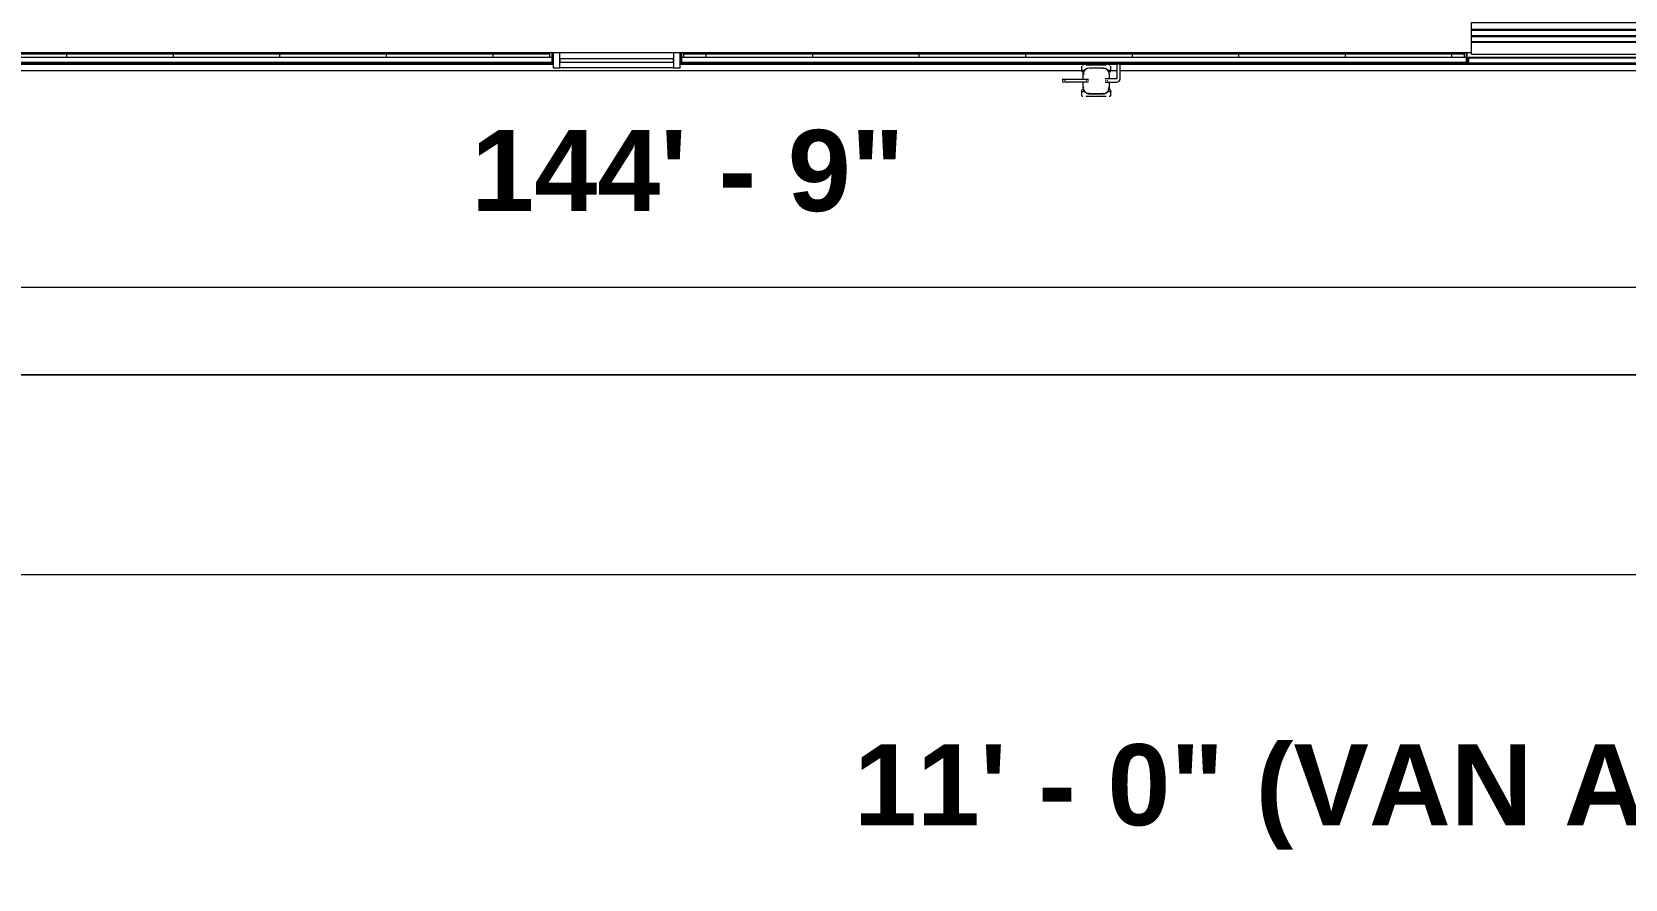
# Model space of a CAD drawing. Header units: inches. Extents: x 20001 to 27263, y -26025 to -18997.
# Drawn here: x 24917.5 to 25396, y -23043.5 to -22789.1 of the extents above; entities that cross this region are included whole.
import ezdxf

# ---------------------------------------------------------------- set-up
doc = ezdxf.new("R2010")
doc.units = ezdxf.units.IN
doc.header["$MEASUREMENT"] = 0
for name, color, linetype, lineweight in [('A-ANNO-DIMS', 211, 'Continuous', 9), ('A-ANNO-DIMS-256', 211, 'Continuous', 9), ('A-GENM', 13, 'Continuous', 13), ('A-GLAZ-CURT', 52, 'Continuous', 13), ('A-GLAZ-CWMG', 51, 'Continuous', 13), ('A-SITE-ROAD', 130, 'Continuous', 13), ('A-SITE-SWLK', 140, 'Continuous', 13), ('A-WALL', 113, 'Continuous', 13), ('A-WALL-PATT', 111, 'Continuous', 25), ('C-TOPO', 7, 'Continuous', 13), ('L-SITE-WALL', 31, 'Continuous', 13), ('P-SANR-FIXT', 6, 'Continuous', 13), ('S-BEAM', 12, 'Continuous', 13)]:
    doc.layers.add(name, color=color, linetype=linetype, lineweight=lineweight)
doc.styles.add('Arial_B', font='arialbd.ttf', dxfattribs={"height": 24.354149})
doc.dimstyles.new('OD_Dimension_-_1_4__Tol_', dxfattribs={"dimscale": 12, "dimtxt": 24, "dimasz": 2.666667, "dimexe": 2, "dimexo": 1.333333, "dimgap": 1.333333, "dimtad": 1, "dimrnd": 0.25, "dimzin": 1, "dimdsep": 46, "dimlunit": 4, "dimtxsty": 'Arial_B', "dimblk1": 'OBLIQUE', "dimblk2": 'OBLIQUE', "dimsah": 1, "dimcen": 0.09, "dimdle": 2, "dimazin": 0, "dimtfac": 1, "dimtdec": 4, "dimtix": 1, "dimtmove": 1, "dimatfit": 3, "dimfxl": 1, "dimtvp": 1, "dimtfill": 1, "dimfrac": 2, "dimtolj": 1, "dimtzin": 0, "dimlwd": 13, "dimlwe": 13, "dimarcsym": 2})
doc.dimstyles.new('OD_Dimension_-_1_4__Tol__1', dxfattribs={"dimscale": 12, "dimtxt": 24, "dimasz": 2.666667, "dimexe": 2, "dimexo": 1.333333, "dimgap": 1.333333, "dimtad": 1, "dimrnd": 0.25, "dimzin": 1, "dimdsep": 46, "dimlunit": 4, "dimtxsty": 'Arial_B', "dimblk1": 'OBLIQUE', "dimblk2": 'OBLIQUE', "dimsah": 1, "dimcen": 0.09, "dimdle": 2, "dimazin": 0, "dimtfac": 1, "dimtdec": 4, "dimtix": 1, "dimtmove": 0, "dimatfit": 3, "dimfxl": 1, "dimtvp": 1, "dimtfill": 1, "dimfrac": 2, "dimtolj": 1, "dimtzin": 0, "dimlwd": 13, "dimlwe": 13, "dimarcsym": 2})
pattern_1 = [(0, (0, 0), (40.96, 10.24), [3.379, -27.341, 3.379, -27.341, -163.84]), (0, (0, 0), (40.96, 10.24), [-61.44, 3.379, -58.061, 3.379, -27.341, -71.68]), (0, (0, 0), (40.96, 10.24), [-153.6, 3.379, -17.101, 3.379, -47.821]), (120, (15.36, 5.12), (-29.3481, 30.3524005), [3.379, -27.341, 3.379, -27.341, -163.84]), (120, (15.36, 5.12), (-29.3481, 30.3524005), [-61.44, 3.379, -58.061, 3.379, -27.341, -71.68]), (120, (15.36, 5.12), (-29.3481, 30.3524005), [-153.6, 3.379, -17.101, 3.379, -47.821]), (240, (20.48, 25.6), (-11.6119, -40.5924005), [3.379, -27.341, 3.379, -27.341, -163.84]), (240, (20.48, 25.6), (-11.6119, -40.5924005), [-61.44, 3.379, -58.061, 3.379, -27.341, -71.68]), (240, (20.48, 25.6), (-11.6119, -40.5924005), [-153.6, 3.379, -17.101, 3.379, -47.821])]
pattern_2 = [(0, (0, 0), (0, 32), []), (90, (0, 0), (-32, 2e-15), [])]

# ---------------------------------------------------------------- blocks, each defined once
blk = doc.blocks.new('Generic Models _ - Phase 10')
at = {"layer": 'A-GENM', "color": 7}
for p, q in [((23240.83, -22793.29), (23240.83, -22791.29)), ((23240.83, -22791.29), (23399.33, -22791.29)), ((23240.83, -22793.62), (23240.83, -22793.29)), ((23240.83, -22793.29), (23399.33, -22793.29)), ((23240.83, -22795.19), (23240.83, -22793.62)), ((23240.83, -22793.62), (23399.33, -22793.62)), ((23240.83, -22795.52), (23240.83, -22795.19)), ((23240.83, -22795.19), (23399.33, -22795.19)), ((23240.83, -22796.96), (23240.83, -22795.52)), ((23240.83, -22795.52), (23399.33, -22795.52)), ((23399.33, -22791.29), (23399.33, -22793.29)), ((23399.33, -22793.29), (23399.33, -22793.62)), ((23399.33, -22793.62), (23399.33, -22795.19)), ((23399.33, -22795.19), (23399.33, -22795.52)), ((23399.33, -22795.52), (23399.33, -22796.96)), ((23240.83, -22797.28), (23240.83, -22796.96)), ((23240.83, -22796.96), (23399.33, -22796.96)), ((23240.83, -22800.8), (23240.83, -22797.28)), ((23399.33, -22797.28), (23240.83, -22797.28)), ((23399.33, -22796.96), (23399.33, -22797.28)), ((23399.33, -22797.28), (23399.33, -22800.8)), ((23240.83, -22800.8), (23399.33, -22800.8))]:
    blk.add_line(p, q, dxfattribs=at)
blk = doc.blocks.new('Locker Rooms and Restrooms_rvt-1-Site Plan - Phase 1')
at = {"lineweight": 13}
blk.add_blockref('Generic Models _ - Phase 10', (2109, 5), dxfattribs=at)
blk = doc.blocks.new('Struct_Xcel_Sports Complex_rvt-1-Site Plan - Phase 1')
at = {"layer": 'L-SITE-WALL', "color": 7}
for p, q in [((25074.08, -22798.8), (24243.77, -22798.8)), ((25243.42, -22798.8), (25112.27, -22798.8)), ((25797.83, -22798.8), (25244.37, -22798.8))]:
    blk.add_line(p, q, dxfattribs=at)
blk = doc.blocks.new('Rectangular Mullion - Exterior 2_ x 4_5_-1142359-Site Plan - Phase 1')
at = {"layer": 'A-GLAZ-CWMG'}
for p, q in [((-2, 1.5), (0, 1.5)), ((-2, -3), (-2, 1.5)), ((0, 1.5), (0, -3)), ((0, -3), (-2, -3))]:
    blk.add_line(p, q, dxfattribs=at)
blk = doc.blocks.new('Rectangular Mullion - Exterior 2_ x 4_5_-1142353-Site Plan - Phase 1')
at = {"layer": 'A-GLAZ-CWMG'}
for p, q in [((0, 1.5), (-2, 1.5)), ((-2, 1.5), (-2, -3)), ((0, -3), (0, 1.5)), ((-2, -3), (0, -3))]:
    blk.add_line(p, q, dxfattribs=at)
blk = doc.blocks.new('Girt_C - 8_D-1405500-Site Plan - Phase 1')
at = {"layer": 'S-BEAM'}
blk.add_line((24248.39, -22795.3), (25349.83, -22795.3), dxfattribs=at)
blk = doc.blocks.new('System Panel - INSULATED LOW-E GLAZING _SEE ELEVATIONS FOR U-FACTOR_ SHGC_ _ LT_-827454-Site Plan - Phase 1')
at = {"layer": 'A-GLAZ-CURT', "lineweight": 9}
for p, q in [((17.09375, 1.25), (-17.09375, 1.25)), ((-17.09375, 1.25), (-17.09375, 0.25)), ((-17.09375, 0.25), (17.09375, 0.25)), ((17.09375, 0.25), (17.09375, 1.25))]:
    blk.add_line(p, q, dxfattribs=at)
at = {"layer": 'A-GLAZ-CURT'}
for p, q in [((-17.09375, 0.25), (-17.09375, 1.25)), ((17.09375, 1.25), (-17.09375, 1.25)), ((-17.09375, 0.25), (17.09375, 0.25)), ((17.09375, 1.25), (17.09375, 0.25))]:
    blk.add_line(p, q, dxfattribs=at)
blk = doc.blocks.new('Rectangular Mullion - Exterior 2_ x 4_5_-1060760-Site Plan - Phase 1')
at = {"layer": 'A-GLAZ-CWMG'}
for p, q in [((25834.02, -22795.43), (25799.83, -22795.43)), ((25834.02, -22799.93), (25799.83, -22799.93))]:
    blk.add_line(p, q, dxfattribs=at)
blk = doc.blocks.new('gas_meter-250_cfh_2214 - gas_meter-250_cfh_2214-1353211-Site Plan - Phase 1')
at = {"layer": 'P-SANR-FIXT'}
for p, q in [((6.26, 5.12), (6.26, 0.61)), ((7.26, 0.61), (7.26, 5.12)), ((-2.99, 0.37), (-9.24, 0.37)), ((-4.4, 4.34), (-4.4, 3.16)), ((-4.4, 3.16), (-4.06, 3.16)), ((-3.79, 4.61), (-4.13, 4.61)), ((-4.06, 3.16), (-3.31, 3.16)), ((-3.96, 1.77), (-3.96, 0.36)), ((-3.96, 1.77), (-3.96, 0.36)), ((-3.75, 2.97), (-3.75, 2.59)), ((-3.75, 2.18), (-3.75, 1.77)), ((-3.68, 2.18), (-3.75, 2.18)), ((3.06, 4.61), (-3.06, 4.61)), ((2.04, 3.77), (-1.96, 3.77)), ((2.04, 3.77), (-1.96, 3.77)), ((3.33, 3.16), (4.06, 3.16)), ((6.15, 0.5), (3.51, 0.5)), ((3.75, 2.62), (3.75, 2.97)), ((4.13, 4.61), (3.79, 4.61)), ((4.4, 3.16), (3.97, 2.46)), ((4.04, 0.48), (4.04, 1.77)), ((4.04, 0.48), (4.04, 1.77)), ((4.06, 3.16), (4.4, 3.16)), ((4.4, 3.16), (4.4, 4.34)), ((-9.94, 0), (-10.24, 0)), ((-9.24, 0), (-9.47, 0)), ((-9.24, -0.38), (-2.99, -0.38)), ((-4.4, -3.34), (-4.33, -3.13)), ((-4.4, -3.34), (-4.4, -4.57)), ((-4.06, -3.34), (-4.4, -3.34)), ((-4.28, -4.69), (-3.94, -4.69)), ((-3.31, -3.34), (-4.06, -3.34)), ((-3.96, -0.36), (-3.96, -1.98)), ((-3.96, -0.36), (-3.96, -1.98)), ((-3.75, -1.98), (-3.75, -2.1)), ((-3.75, -2.66), (-3.75, -3.07)), ((-3.75, -3.07), (-3.62, -3.07)), ((-3.62, -3.07), (-3.75, -3.07)), ((-3.06, -4.69), (3.06, -4.69)), ((-2.65, 0), (-2.99, 0)), ((-2.49, -3.98), (-2.72, -3.75)), ((-1.97, -3.98), (-2.49, -3.98)), ((-2.49, -3.98), (-1.97, -3.98)), ((-2.47, -3.75), (-1.97, -3.75)), ((-2.24, 0), (-2.4, 0)), ((2.03, -3.98), (-1.97, -3.98)), ((-1.96, -3.98), (2.04, -3.98)), ((-1.96, -3.98), (2.04, -3.98)), ((2.03, -3.98), (2.55, -3.98)), ((2.55, -3.98), (2.03, -3.98)), ((2.04, -3.75), (2.22, -3.75)), ((2.78, -3.75), (2.55, -3.98)), ((2.76, 0), (2.84, 0)), ((3.25, 0), (3.51, 0)), ((4.06, -3.34), (3.37, -3.34)), ((3.51, -0.5), (6.15, -0.5)), ((3.62, -3.07), (3.75, -3.07)), ((3.75, -3.07), (3.62, -3.07)), ((3.75, -2.59), (3.75, -2.44)), ((3.75, -3.07), (3.75, -2.85)), ((3.94, -4.69), (4.28, -4.69)), ((4.04, -1.98), (4.04, -0.47)), ((4.04, -1.98), (4.04, -0.47)), ((4.4, -3.34), (4.06, -3.34)), ((4.4, -4.57), (4.4, -3.34))]:
    blk.add_line(p, q, dxfattribs=at)
at = {"layer": 'P-SANR-FIXT', "flags": 128}
for points in [[(-9.24, 0.37), (-9.89, 0.37), (-10.22, 0.37), (-10.24, 0.37)], [(-3.88, 2.47), (-4.12, 2.61), (-4.4, 3.16)], [(-1.96, 3.77), (-2.92, 3.52), (-3.64, 2.85), (-3.95, 1.9), (-3.96, 1.77)], [(-2.24, 0.37), (-2.47, 0.37), (-2.99, 0.37)], [(4.04, 1.77), (3.8, 2.73), (3.12, 3.46), (2.18, 3.77), (2.04, 3.77)], [(3.51, 0.5), (2.97, 0.5), (2.76, 0.5)], [(6.26, 0.61), (6.21, 0.52), (6.15, 0.5)], [(6.15, -0.5), (6.85, -0.26), (7.24, 0.36), (7.26, 0.61)], [(-10.24, -0.38), (-10, -0.38), (-9.39, -0.38), (-9.24, -0.38)], [(-4.31, -3.08), (-4.16, -2.65), (-4, -2.56)], [(-3.96, -1.98), (-3.71, -2.94), (-3.03, -3.67), (-2.09, -3.98), (-1.96, -3.98)], [(-2.99, -0.38), (-2.44, -0.38), (-2.24, -0.38)], [(2.04, -3.98), (3.01, -3.73), (3.73, -3.06), (4.04, -2.11), (4.04, -1.98)], [(2.76, -0.5), (3, -0.5), (3.51, -0.5)], [(3.75, -2.41), (4.11, -2.6), (4.4, -3.27), (4.4, -3.34)]]:
    blk.add_lwpolyline(points, dxfattribs=at)
at = {"layer": 'P-SANR-FIXT'}
for centre, radius, start, end in [((-1.96, 1.77), 2, 90, 180), ((-1.96, 1.77), 1.84, 165, 180), ((2.04, 1.77), 2, 360, 90), ((2.04, 1.77), 1.84, 75, 90), ((-1.96, -1.98), 2, 180, 270), ((-1.96, -1.98), 1.84, 255, 270), ((2.04, -1.98), 2, 270, 360), ((2.04, -1.98), 1.84, 345, 0)]:
    blk.add_arc(centre, radius, start, end, dxfattribs=at)
blk = doc.blocks.new('DIMBLOCK3-Site Plan - Phase 1')
at = {"layer": 'A-ANNO-DIMS-256', "lineweight": 13}
for p, q in [((26050.52, -23224.07), (26050.52, -23160.65)), ((26182.52, -23260.07), (26182.52, -23160.65)), ((26050.52, -23184.65), (26206.52, -23184.65)), ((26050.52, -23184.65), (26050.52, -23224.07)), ((26182.52, -23184.65), (26182.52, -23260.07))]:
    blk.add_line(p, q, dxfattribs=at)
at = {"layer": 'A-ANNO-DIMS-256', "lineweight": 50}
for p, q in [((26050.52, -23184.65), (26066.52, -23168.65)), ((26182.52, -23184.65), (26198.52, -23168.65)), ((26050.52, -23184.65), (26034.52, -23200.65)), ((26182.52, -23184.65), (26166.52, -23200.65))]:
    blk.add_line(p, q, dxfattribs=at)
at = {"layer": 'A-ANNO-DIMS-256', "lineweight": 13}
blk.add_ellipse((25707.25, -23184.65), major_axis=(409.27, 0), ratio=0.414213, start_param=0, end_param=1.570796, dxfattribs=at)
at = {"layer": 'A-ANNO-DIMS-256', "color": 0, "lineweight": 13, "insert": (25164.39, -23002.96), "char_height": 24.3541, "width": 651.4286, "attachment_point": 1, "line_spacing_factor": 0.938532, "style": 'Arial_B', "bg_fill": 3, "box_fill_scale": 1.25, "bg_fill_color": 0, "bg_fill_transparency": 0}
blk.add_mtext('11\' - 0" (VAN ACCESSIBLE STALL)', dxfattribs=at)
blk = doc.blocks.new('_Oblique')
at = {"color": 0, "linetype": 'ByBlock', "lineweight": -2}
blk.add_line((-0.5, -0.5), (0.5, 0.5), dxfattribs=at)
blk = doc.blocks.new('DIMBLOCK73-Site Plan - Phase 1')
at = {"layer": 'A-ANNO-DIMS-256', "lineweight": 13}
for p, q in [((25981.02, -22820.43), (25981.02, -22889.77)), ((25981.02, -22865.77), (25981.02, -22820.43)), ((24244.02, -22859.15), (24244.02, -22889.77)), ((24244.02, -22865.77), (24244.02, -22859.15)), ((24244.02, -22865.77), (25981.02, -22865.77))]:
    blk.add_line(p, q, dxfattribs=at)
at = {"layer": 'A-ANNO-DIMS-256', "lineweight": 50}
for p, q in [((24244.02, -22865.77), (24260.02, -22849.77)), ((25981.02, -22865.77), (25997.02, -22849.77)), ((24244.02, -22865.77), (24228.02, -22881.77)), ((25981.02, -22865.77), (25965.02, -22881.77))]:
    blk.add_line(p, q, dxfattribs=at)
at = {"layer": 'A-ANNO-DIMS-256', "color": 0, "lineweight": 13, "insert": (25049.47, -22818.56), "char_height": 24.354, "width": 151.3143, "attachment_point": 1, "line_spacing_factor": 0.938532, "style": 'Arial_B', "bg_fill": 3, "box_fill_scale": 1.25, "bg_fill_color": 0, "bg_fill_transparency": 0}
blk.add_mtext('144\' - 9"', dxfattribs=at)

msp = doc.modelspace()

# ---------------------------------------------------------------- hatches: boundary and pattern name
at = {"layer": 'A-WALL-PATT', "lineweight": 9}
h = msp.add_hatch(dxfattribs=at)
h.set_pattern_fill('FP_12', color=256, style=0, pattern_type=2)
h.set_pattern_definition(pattern_1)
h.paths.add_polyline_path([(24248.39023, -22795.80281), (25073.07773, -22795.80281), (25073.07773, -22795.30281), (24244.76523, -22795.30281), (24244.76523, -22795.80281)], flags=0)
h = msp.add_hatch(dxfattribs=at)
h.set_pattern_fill('FP_13', color=256, style=0, pattern_type=2)
h.set_pattern_definition(pattern_2)
h.paths.add_polyline_path([(24244.76523, -22796.80281), (25073.07773, -22796.80281), (25073.07773, -22795.80281), (24244.76523, -22795.80281)], flags=0)
h = msp.add_hatch(dxfattribs=at)
h.set_pattern_fill('FP_12', color=256, style=0, pattern_type=2)
h.set_pattern_definition(pattern_1)
h.paths.add_polyline_path([(25113.26523, -22795.80281), (25347.76523, -22795.80281), (25347.76523, -22795.30281), (25113.26523, -22795.30281)], flags=0)
h = msp.add_hatch(dxfattribs=at)
h.set_pattern_fill('FP_13', color=256, style=0, pattern_type=2)
h.set_pattern_definition(pattern_2)
h.paths.add_polyline_path([(25344.65442, -22796.80281), (25347.76523, -22796.80281), (25347.76523, -22795.80281), (25113.26523, -22795.80281), (25113.26523, -22796.80281), (25317.93175, -22796.80281)], flags=0)

# ---------------------------------------------------------------- linework, layer by layer
at = {"layer": 'A-SITE-ROAD'}
msp.add_line((26158.89344, -22952.06748), (23703.90309, -22952.06748), dxfattribs=at)
at = {"layer": 'A-SITE-SWLK'}
msp.add_line((24244.01523, -22892.06748), (25981.01523, -22892.06748), dxfattribs=at)
at = {"layer": 'A-WALL', "lineweight": 9}
for p, q in [((25073.07773, -22795.80281), (24244.76523, -22795.80281)), ((25073.07773, -22796.80281), (25073.07773, -22795.27769)), ((25113.26523, -22795.27769), (25113.26523, -22796.80281)), ((25347.76523, -22795.80281), (25113.26523, -22795.80281)), ((25347.76523, -22796.80281), (25347.76523, -22795.27769)), ((25073.82773, -22796.80281), (24244.01523, -22796.80281)), ((25073.82773, -22798.30281), (24244.01523, -22798.30281)), ((25348.51523, -22796.80281), (25112.51523, -22796.80281)), ((25348.51523, -22798.30281), (25112.51523, -22798.30281))]:
    msp.add_line(p, q, dxfattribs=at)
at = {"layer": 'A-WALL', "lineweight": 25}
for p, q in [((25073.82773, -22798.61531), (25073.82773, -22795.27769)), ((25112.51523, -22795.27769), (25112.51523, -22798.61531)), ((25348.51523, -22798.61531), (25348.51523, -22795.27769)), ((24244.01523, -22798.61531), (25073.82773, -22798.61531)), ((25112.51523, -22798.61531), (25348.51523, -22798.61531)), ((25683.76523, -22796.90554), (25348.82773, -22796.90554)), ((25348.82773, -22796.90554), (25348.82773, -22798.48034)), ((25348.82773, -22798.48034), (25683.76523, -22798.48034))]:
    msp.add_line(p, q, dxfattribs=at)
at = {"layer": 'C-TOPO'}
for p, q in [((24244.01514, -22892.06689), (25981.0166, -22892.06689)), ((25981.0166, -22892.06689), (24244.01514, -22892.06689)), ((26219.49384, -22952.06689), (23703.90381, -22952.06689)), ((26219.49384, -22952.06689), (23703.90381, -22952.06689))]:
    msp.add_line(p, q, dxfattribs=at)
at = {"layer": 'L-SITE-WALL'}
for p, q in [((24243.76523, -22798.80281), (25074.07773, -22798.80281)), ((25112.26523, -22798.80281), (25243.42132, -22798.80281)), ((25244.36654, -22798.80281), (25797.82773, -22798.80281)), ((25232.8238, -22800.80281), (22775.01523, -22800.80281)), ((25233.51842, -22800.80281), (25233.16313, -22800.80281)), ((25241.11732, -22800.80281), (25240.77088, -22800.80281)), ((25243.43705, -22800.80281), (25241.45665, -22800.80281)), ((26286.89023, -22800.80281), (25244.38725, -22800.80281))]:
    msp.add_line(p, q, dxfattribs=at)

# ---------------------------------------------------------------- block references
at = {"lineweight": 5}
for name in ['Struct_Xcel_Sports Complex_rvt-1-Site Plan - Phase 1', 'Locker Rooms and Restrooms_rvt-1-Site Plan - Phase 1']:
    msp.add_blockref(name, (0, 0), dxfattribs=at)
at = {"layer": 'A-GLAZ-CURT'}
msp.add_blockref('System Panel - INSULATED LOW-E GLAZING _SEE ELEVATIONS FOR U-FACTOR_ SHGC_ _ LT_-827454-Site Plan - Phase 1', (25093.17148, -22798.42781), dxfattribs=at)
at = {"layer": 'A-GLAZ-CWMG', "rotation": 180}
msp.add_blockref('Rectangular Mullion - Exterior 2_ x 4_5_-1142353-Site Plan - Phase 1', (25074.07773, -22798.42781), dxfattribs=at)
at = {"layer": 'A-GLAZ-CWMG'}
msp.add_blockref('Rectangular Mullion - Exterior 2_ x 4_5_-1060760-Site Plan - Phase 1', (-723.75, 0), dxfattribs=at)
at = {"layer": 'A-GLAZ-CWMG', "extrusion": (0, 0, -1), "rotation": 180}
msp.add_blockref('Rectangular Mullion - Exterior 2_ x 4_5_-1142359-Site Plan - Phase 1', (-25112.26523, -22798.42781), dxfattribs=at)
at = {"layer": 'P-SANR-FIXT'}
msp.add_blockref('gas_meter-250_cfh_2214 - gas_meter-250_cfh_2214-1353211-Site Plan - Phase 1', (25237.14023, -22803.74031), dxfattribs=at)
at = {"layer": 'S-BEAM'}
msp.add_blockref('Girt_C - 8_D-1405500-Site Plan - Phase 1', (0, 0), dxfattribs=at)

# ---------------------------------------------------------------- dimensions: what is measured, and where the dimension line sits
at = {"layer": 'A-ANNO-DIMS', "lineweight": 13}
dim = msp.add_linear_dim(base=(26182.51523, -23184.64758), p1=(26050.51523, -23240.06748), p2=(26182.51523, -23276.06748), dimstyle='OD_Dimension_-_1_4__Tol_', override={"dimpost": '<>(VAN ACCESSIBLE STALL)', "dimfxl": 136.821051}, dxfattribs=at)
dim.commit()
dim.dimension.update_dxf_attribs({"geometry": 'DIMBLOCK3-Site Plan - Phase 1', "text_midpoint": (25490.10676, -23019.197), "dimtype": 160})

# ---------------------------------------------------------------- next in the draw order: dimensions: what is measured, and where the dimension line sits
dim = msp.add_linear_dim(base=(25981.01523, -22865.77474), p1=(24244.01523, -22843.14732), p2=(25981.01523, -22804.42781), dimstyle='OD_Dimension_-_1_4__Tol__1', override={"dimpost": '<>', "dimfxl": 1737.431495}, dxfattribs=at)
dim.commit()
dim.dimension.update_dxf_attribs({"geometry": 'DIMBLOCK73-Site Plan - Phase 1', "text_midpoint": (25112.51523, -22837.33186)})

doc.saveas('drawing.dxf')
